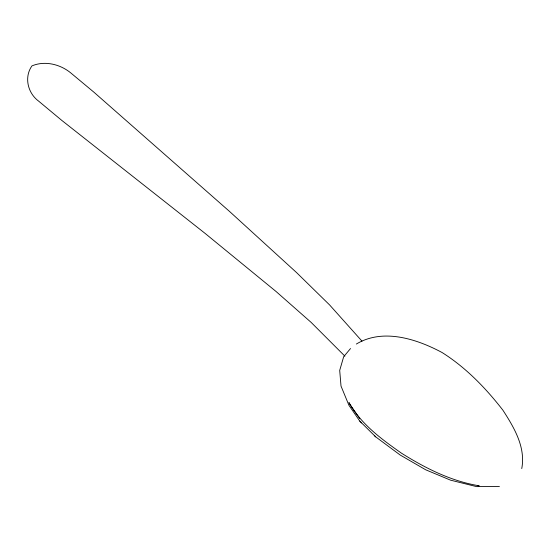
<?xml version="1.0" encoding="UTF-8"?>
<svg xmlns="http://www.w3.org/2000/svg" width="550" height="550" viewBox="0 0 550 550"><rect width="100%" height="100%" fill="white"/><g stroke="black" fill="none" stroke-linecap="round" stroke-linejoin="round"><path stroke-width="0.82" d="M521.757 468.593C525.834 447.123 514.058 427.481 502.886 410.169C485.705 388.039 465.939 367.579 442.131 352.557C416.797 338.986 383.013 327.965 356.352 344.039M350.529 348.528L343.668 356.737L339.701 370.404L341.014 386.066L348.927 405.281L359.81 421.149L375.678 436.844L400.18 455.029L425.734 469.81L450.587 480.171L476.568 486.619L499.421 486.413M477.51 485.732L479.188 485.801C451.041 481.161 425.329 468.201 401.404 453.138C381.48 439.106 361.171 424.277 348.968 402.6L350.268 404.931M374.55 435.744L375.678 436.844M359.81 421.149L361.604 422.916M344.905 356.18L311.135 322.396L276.114 291.541L205.033 233.344L61.841 120.443L38.624 101.118C27.768 93.149 23.897 77.172 31.955 65.897C44.797 60.438 60.149 64.233 70.689 72.854L93.906 92.187L229.343 211.269L296.546 272.566L329.629 304.968L361.969 341.124M350.742 405.611L359.693 418.584"/></g></svg>
